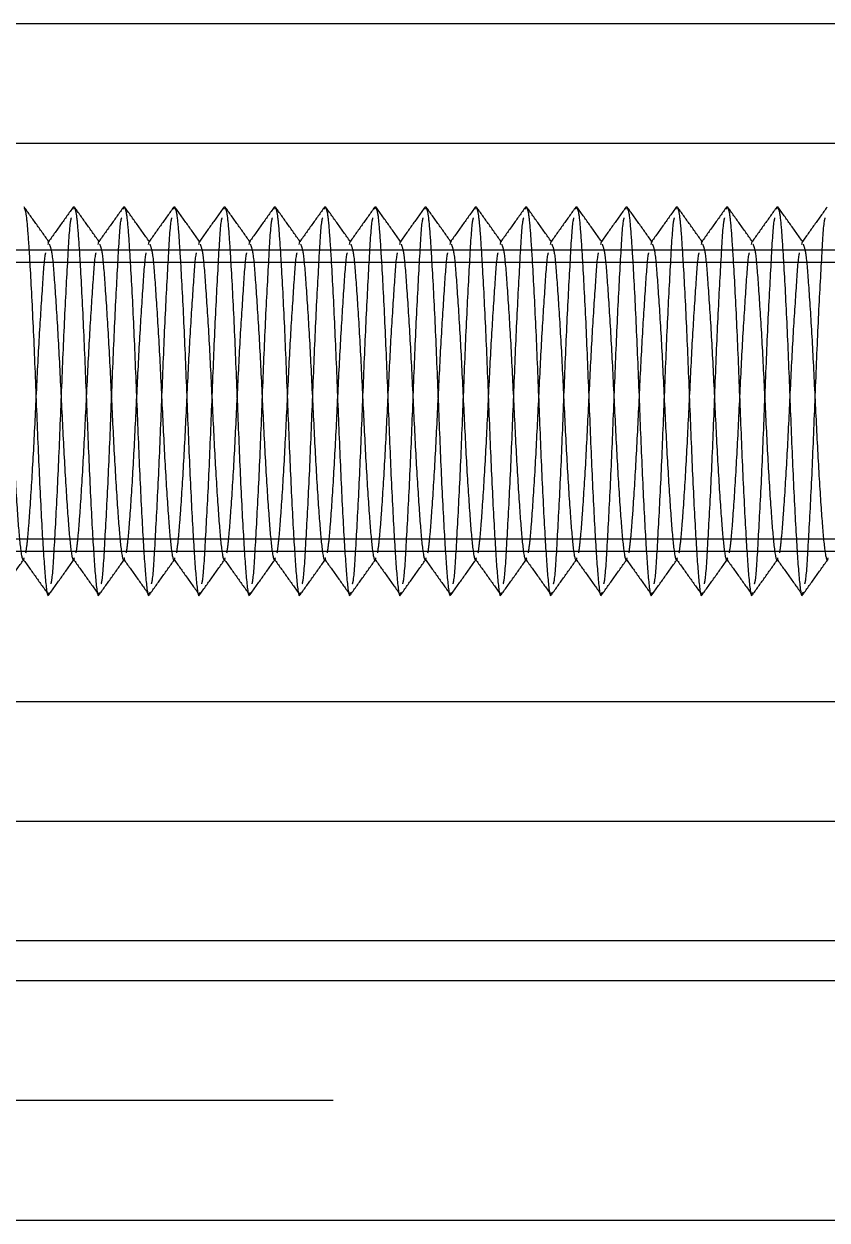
# Model space of a CAD drawing. Header units: metres. Extents: x 0 to 21025, y 0 to 14850.
# Drawn here: x 2148.88 to 2180.85, y 9326.62 to 9374.25 of the extents above; entities that cross this region are included whole.
import ezdxf

# ---------------------------------------------------------------- set-up
doc = ezdxf.new("R2010")
doc.units = ezdxf.units.M
doc.header["$LTSCALE"] = 25
doc.linetypes.add('HIDDEN2', pattern=[4.7625, 3.175, -1.5875])
doc.layers.add('SL4', color=4, linetype='Continuous')
doc.layers.add('ST1', color=7, linetype='HIDDEN2')

msp = doc.modelspace()

# ---------------------------------------------------------------- linework, layer by layer
at = {"layer": 'SL4'}
for p, q in [((2248.821, 9374.249), (1961.996, 9374.249)), ((2248.996, 9369.491), (1957.238, 9369.491)), ((2215.199, 9347.261), (1988.496, 9347.261)), ((2248.996, 9342.499), (1957.238, 9342.499)), ((2251.996, 9337.741), (1961.996, 9337.741)), ((2875.564, 9336.149), (1925.562, 9336.149)), ((2085.802, 9326.624), (2875.564, 9326.624))]:
    msp.add_line(p, q, dxfattribs=at)
at = {"layer": 'ST1'}
for p, q in [((2251.996, 9369.491), (1957.238, 9369.491)), ((2150.847, 9366.869), (2150.87, 9366.976)), ((2152.847, 9366.869), (2152.87, 9366.976)), ((2154.847, 9366.869), (2154.87, 9366.976)), ((2156.847, 9366.869), (2156.87, 9366.976)), ((2158.847, 9366.869), (2158.87, 9366.976)), ((2160.847, 9366.869), (2160.87, 9366.976)), ((2162.847, 9366.869), (2162.87, 9366.976)), ((2164.847, 9366.869), (2164.87, 9366.976)), ((2166.847, 9366.869), (2166.87, 9366.976)), ((2168.847, 9366.869), (2168.87, 9366.976)), ((2170.847, 9366.869), (2170.87, 9366.976)), ((2172.847, 9366.869), (2172.87, 9366.976)), ((2174.847, 9366.869), (2174.87, 9366.976)), ((2176.847, 9366.869), (2176.87, 9366.976)), ((2178.847, 9366.869), (2178.87, 9366.976)), ((2149.844, 9365.468), (2149.87, 9365.57)), ((2151.844, 9365.468), (2151.87, 9365.57)), ((2153.844, 9365.468), (2153.87, 9365.57)), ((2155.844, 9365.468), (2155.87, 9365.57)), ((2157.844, 9365.468), (2157.87, 9365.57)), ((2159.844, 9365.468), (2159.87, 9365.57)), ((2161.844, 9365.468), (2161.87, 9365.57)), ((2163.844, 9365.468), (2163.87, 9365.57)), ((2165.844, 9365.468), (2165.87, 9365.57)), ((2167.844, 9365.468), (2167.87, 9365.57)), ((2169.844, 9365.468), (2169.87, 9365.57)), ((2171.844, 9365.468), (2171.87, 9365.57)), ((2173.844, 9365.468), (2173.87, 9365.57)), ((2175.844, 9365.468), (2175.87, 9365.57)), ((2177.844, 9365.468), (2177.87, 9365.57)), ((2179.844, 9365.468), (2179.87, 9365.57)), ((1992.496, 9365.249), (2211.496, 9365.249)), ((2211.496, 9364.749), (1992.496, 9364.749)), ((1992.496, 9353.749), (2211.496, 9353.749)), ((2211.496, 9353.249), (1992.496, 9353.249)), ((2251.996, 9347.261), (1951.996, 9347.261)), ((2248.996, 9337.741), (1961.996, 9337.741)), ((2875.564, 9331.386), (1875.564, 9331.386)), ((2085.802, 9326.624), (2875.564, 9326.624))]:
    msp.add_line(p, q, dxfattribs=at)
for points, knots in [([(2149.895, 9365.553), (2149.728, 9365.787), (2149.393, 9366.256), (2149.059, 9366.726), (2148.891, 9366.96)], [0, 0, 0, 0, 0.4999583, 1, 1, 1, 1]), ([(2148.891, 9366.917), (2148.911, 9366.883), (2148.96, 9366.794), (2149.033, 9366.066), (2149.127, 9364.612), (2149.25, 9362.285), (2149.37, 9359.248), (2149.491, 9356.215), (2149.627, 9353.627), (2149.739, 9351.994), (2149.834, 9351.321), (2149.883, 9351.578), (2149.89, 9351.612)], [0, 0, 0, 0, 0.0555734, 0.1425526, 0.2290743, 0.3564777, 0.4806278, 0.604778, 0.7321813, 0.8545546, 0.980855, 1, 1, 1, 1]), ([(2150.847, 9366.957), (2150.68, 9366.722), (2150.345, 9366.252), (2150.01, 9365.783), (2149.842, 9365.548)], [0, 0, 0, 0, 0.5000892, 1, 1, 1, 1]), ([(2151.895, 9365.553), (2151.728, 9365.787), (2151.393, 9366.256), (2151.059, 9366.726), (2150.891, 9366.96)], [0, 0, 0, 0, 0.4999583, 1, 1, 1, 1]), ([(2150.891, 9366.917), (2150.911, 9366.883), (2150.96, 9366.794), (2151.033, 9366.066), (2151.127, 9364.612), (2151.25, 9362.285), (2151.37, 9359.248), (2151.491, 9356.215), (2151.627, 9353.627), (2151.739, 9351.994), (2151.834, 9351.321), (2151.883, 9351.578), (2151.89, 9351.612)], [0, 0, 0, 0, 0.0555734, 0.1425526, 0.2290743, 0.3564777, 0.4806278, 0.604778, 0.7321813, 0.8545546, 0.980855, 1, 1, 1, 1]), ([(2152.847, 9366.957), (2152.68, 9366.722), (2152.345, 9366.252), (2152.01, 9365.783), (2151.842, 9365.548)], [0, 0, 0, 0, 0.5000892, 1, 1, 1, 1]), ([(2153.895, 9365.553), (2153.728, 9365.787), (2153.393, 9366.256), (2153.059, 9366.726), (2152.891, 9366.96)], [0, 0, 0, 0, 0.4999583, 1, 1, 1, 1]), ([(2152.891, 9366.917), (2152.911, 9366.883), (2152.96, 9366.794), (2153.033, 9366.066), (2153.127, 9364.612), (2153.25, 9362.285), (2153.37, 9359.248), (2153.491, 9356.215), (2153.627, 9353.627), (2153.739, 9351.994), (2153.834, 9351.321), (2153.883, 9351.578), (2153.89, 9351.612)], [0, 0, 0, 0, 0.0555734, 0.1425526, 0.2290743, 0.3564777, 0.4806278, 0.604778, 0.7321813, 0.8545546, 0.980855, 1, 1, 1, 1]), ([(2154.847, 9366.957), (2154.68, 9366.722), (2154.345, 9366.252), (2154.01, 9365.783), (2153.842, 9365.548)], [0, 0, 0, 0, 0.500089, 1, 1, 1, 1]), ([(2155.895, 9365.553), (2155.728, 9365.787), (2155.393, 9366.256), (2155.059, 9366.726), (2154.891, 9366.96)], [0, 0, 0, 0, 0.499958, 1, 1, 1, 1]), ([(2154.891, 9366.917), (2154.911, 9366.883), (2154.96, 9366.794), (2155.033, 9366.066), (2155.127, 9364.612), (2155.25, 9362.285), (2155.37, 9359.248), (2155.491, 9356.215), (2155.627, 9353.627), (2155.739, 9351.994), (2155.834, 9351.321), (2155.883, 9351.578), (2155.89, 9351.612)], [0, 0, 0, 0, 0.055573, 0.142553, 0.229074, 0.356478, 0.480628, 0.604778, 0.732181, 0.854555, 0.980855, 1, 1, 1, 1]), ([(2156.847, 9366.957), (2156.68, 9366.722), (2156.345, 9366.252), (2156.01, 9365.783), (2155.842, 9365.548)], [0, 0, 0, 0, 0.500089, 1, 1, 1, 1]), ([(2157.895, 9365.553), (2157.728, 9365.787), (2157.393, 9366.256), (2157.059, 9366.726), (2156.891, 9366.96)], [0, 0, 0, 0, 0.4999583, 1, 1, 1, 1]), ([(2156.891, 9366.917), (2156.911, 9366.883), (2156.96, 9366.794), (2157.033, 9366.066), (2157.127, 9364.612), (2157.25, 9362.285), (2157.37, 9359.248), (2157.491, 9356.215), (2157.627, 9353.627), (2157.739, 9351.994), (2157.834, 9351.321), (2157.883, 9351.578), (2157.89, 9351.612)], [0, 0, 0, 0, 0.055573, 0.142553, 0.229074, 0.356478, 0.480628, 0.604778, 0.732181, 0.854555, 0.980855, 1, 1, 1, 1]), ([(2158.847, 9366.957), (2158.68, 9366.722), (2158.345, 9366.252), (2158.01, 9365.783), (2157.842, 9365.548)], [0, 0, 0, 0, 0.500089, 1, 1, 1, 1]), ([(2159.895, 9365.553), (2159.728, 9365.787), (2159.393, 9366.256), (2159.059, 9366.726), (2158.891, 9366.96)], [0, 0, 0, 0, 0.499958, 1, 1, 1, 1]), ([(2158.891, 9366.917), (2158.911, 9366.883), (2158.96, 9366.794), (2159.033, 9366.066), (2159.127, 9364.612), (2159.25, 9362.285), (2159.37, 9359.248), (2159.491, 9356.215), (2159.627, 9353.627), (2159.739, 9351.994), (2159.834, 9351.321), (2159.883, 9351.578), (2159.89, 9351.612)], [0, 0, 0, 0, 0.055573, 0.142553, 0.229074, 0.356478, 0.480628, 0.604778, 0.732181, 0.854555, 0.980855, 1, 1, 1, 1]), ([(2160.847, 9366.957), (2160.68, 9366.722), (2160.345, 9366.252), (2160.01, 9365.783), (2159.842, 9365.548)], [0, 0, 0, 0, 0.500089, 1, 1, 1, 1]), ([(2161.895, 9365.553), (2161.728, 9365.787), (2161.393, 9366.256), (2161.059, 9366.726), (2160.891, 9366.96)], [0, 0, 0, 0, 0.4999583, 1, 1, 1, 1]), ([(2160.891, 9366.917), (2160.911, 9366.883), (2160.96, 9366.794), (2161.033, 9366.066), (2161.127, 9364.612), (2161.25, 9362.285), (2161.37, 9359.248), (2161.491, 9356.215), (2161.627, 9353.627), (2161.739, 9351.994), (2161.834, 9351.321), (2161.883, 9351.578), (2161.89, 9351.612)], [0, 0, 0, 0, 0.055573, 0.142553, 0.229074, 0.356478, 0.480628, 0.604778, 0.732181, 0.854555, 0.980855, 1, 1, 1, 1]), ([(2162.847, 9366.957), (2162.68, 9366.722), (2162.345, 9366.252), (2162.01, 9365.783), (2161.842, 9365.548)], [0, 0, 0, 0, 0.500089, 1, 1, 1, 1]), ([(2163.895, 9365.553), (2163.728, 9365.787), (2163.393, 9366.256), (2163.059, 9366.726), (2162.891, 9366.96)], [0, 0, 0, 0, 0.499958, 1, 1, 1, 1]), ([(2162.891, 9366.917), (2162.911, 9366.883), (2162.96, 9366.794), (2163.033, 9366.066), (2163.127, 9364.612), (2163.25, 9362.285), (2163.37, 9359.248), (2163.491, 9356.215), (2163.627, 9353.627), (2163.739, 9351.994), (2163.834, 9351.321), (2163.883, 9351.578), (2163.89, 9351.612)], [0, 0, 0, 0, 0.055573, 0.142553, 0.229074, 0.356478, 0.480628, 0.604778, 0.732181, 0.854555, 0.980855, 1, 1, 1, 1]), ([(2164.847, 9366.957), (2164.68, 9366.722), (2164.345, 9366.252), (2164.01, 9365.783), (2163.842, 9365.548)], [0, 0, 0, 0, 0.5000892, 1, 1, 1, 1]), ([(2165.895, 9365.553), (2165.728, 9365.787), (2165.393, 9366.256), (2165.059, 9366.726), (2164.891, 9366.96)], [0, 0, 0, 0, 0.499958, 1, 1, 1, 1]), ([(2164.891, 9366.917), (2164.911, 9366.883), (2164.96, 9366.794), (2165.033, 9366.066), (2165.127, 9364.612), (2165.25, 9362.285), (2165.37, 9359.248), (2165.491, 9356.215), (2165.627, 9353.627), (2165.739, 9351.994), (2165.834, 9351.321), (2165.883, 9351.578), (2165.89, 9351.612)], [0, 0, 0, 0, 0.055573, 0.142553, 0.229074, 0.356478, 0.480628, 0.604778, 0.732181, 0.854555, 0.980855, 1, 1, 1, 1]), ([(2166.847, 9366.957), (2166.68, 9366.722), (2166.345, 9366.252), (2166.01, 9365.783), (2165.842, 9365.548)], [0, 0, 0, 0, 0.500089, 1, 1, 1, 1]), ([(2167.895, 9365.553), (2167.728, 9365.787), (2167.393, 9366.256), (2167.059, 9366.726), (2166.891, 9366.96)], [0, 0, 0, 0, 0.499958, 1, 1, 1, 1]), ([(2166.891, 9366.917), (2166.911, 9366.883), (2166.96, 9366.794), (2167.033, 9366.066), (2167.127, 9364.612), (2167.25, 9362.285), (2167.37, 9359.248), (2167.491, 9356.215), (2167.627, 9353.627), (2167.739, 9351.994), (2167.834, 9351.321), (2167.883, 9351.578), (2167.89, 9351.612)], [0, 0, 0, 0, 0.055573, 0.142553, 0.229074, 0.356478, 0.480628, 0.604778, 0.732181, 0.854555, 0.980855, 1, 1, 1, 1]), ([(2168.847, 9366.957), (2168.68, 9366.722), (2168.345, 9366.252), (2168.01, 9365.783), (2167.842, 9365.548)], [0, 0, 0, 0, 0.5000892, 1, 1, 1, 1]), ([(2169.895, 9365.553), (2169.728, 9365.787), (2169.393, 9366.256), (2169.059, 9366.726), (2168.891, 9366.96)], [0, 0, 0, 0, 0.499958, 1, 1, 1, 1]), ([(2168.891, 9366.917), (2168.911, 9366.883), (2168.96, 9366.794), (2169.033, 9366.066), (2169.127, 9364.612), (2169.25, 9362.285), (2169.37, 9359.248), (2169.491, 9356.215), (2169.627, 9353.627), (2169.739, 9351.994), (2169.834, 9351.321), (2169.883, 9351.578), (2169.89, 9351.612)], [0, 0, 0, 0, 0.055573, 0.142553, 0.229074, 0.356478, 0.480628, 0.604778, 0.732181, 0.854555, 0.980855, 1, 1, 1, 1]), ([(2170.847, 9366.957), (2170.68, 9366.722), (2170.345, 9366.252), (2170.01, 9365.783), (2169.842, 9365.548)], [0, 0, 0, 0, 0.500089, 1, 1, 1, 1]), ([(2171.895, 9365.553), (2171.728, 9365.787), (2171.393, 9366.256), (2171.059, 9366.726), (2170.891, 9366.96)], [0, 0, 0, 0, 0.499958, 1, 1, 1, 1]), ([(2170.891, 9366.917), (2170.911, 9366.883), (2170.96, 9366.794), (2171.033, 9366.066), (2171.127, 9364.612), (2171.25, 9362.285), (2171.37, 9359.248), (2171.491, 9356.215), (2171.627, 9353.627), (2171.739, 9351.994), (2171.834, 9351.321), (2171.883, 9351.578), (2171.89, 9351.612)], [0, 0, 0, 0, 0.055573, 0.142553, 0.229074, 0.356478, 0.480628, 0.604778, 0.732181, 0.854555, 0.980855, 1, 1, 1, 1]), ([(2172.847, 9366.957), (2172.68, 9366.722), (2172.345, 9366.252), (2172.01, 9365.783), (2171.842, 9365.548)], [0, 0, 0, 0, 0.5000892, 1, 1, 1, 1]), ([(2173.895, 9365.553), (2173.728, 9365.787), (2173.393, 9366.256), (2173.059, 9366.726), (2172.891, 9366.96)], [0, 0, 0, 0, 0.499958, 1, 1, 1, 1]), ([(2172.891, 9366.917), (2172.911, 9366.883), (2172.96, 9366.794), (2173.033, 9366.066), (2173.127, 9364.612), (2173.25, 9362.285), (2173.37, 9359.248), (2173.491, 9356.215), (2173.627, 9353.627), (2173.739, 9351.994), (2173.834, 9351.321), (2173.883, 9351.578), (2173.89, 9351.612)], [0, 0, 0, 0, 0.055573, 0.142553, 0.229074, 0.356478, 0.480628, 0.604778, 0.732181, 0.854555, 0.980855, 1, 1, 1, 1]), ([(2174.847, 9366.957), (2174.68, 9366.722), (2174.345, 9366.252), (2174.01, 9365.783), (2173.842, 9365.548)], [0, 0, 0, 0, 0.5000892, 1, 1, 1, 1]), ([(2175.895, 9365.553), (2175.728, 9365.787), (2175.393, 9366.256), (2175.059, 9366.726), (2174.891, 9366.96)], [0, 0, 0, 0, 0.4999583, 1, 1, 1, 1]), ([(2174.891, 9366.917), (2174.911, 9366.883), (2174.96, 9366.794), (2175.033, 9366.066), (2175.127, 9364.612), (2175.25, 9362.285), (2175.37, 9359.248), (2175.491, 9356.215), (2175.627, 9353.627), (2175.739, 9351.994), (2175.834, 9351.321), (2175.883, 9351.578), (2175.89, 9351.612)], [0, 0, 0, 0, 0.055573, 0.142553, 0.229074, 0.356478, 0.480628, 0.604778, 0.732181, 0.854555, 0.980855, 1, 1, 1, 1]), ([(2176.847, 9366.957), (2176.68, 9366.722), (2176.345, 9366.252), (2176.01, 9365.783), (2175.842, 9365.548)], [0, 0, 0, 0, 0.500089, 1, 1, 1, 1]), ([(2177.895, 9365.553), (2177.728, 9365.787), (2177.393, 9366.256), (2177.059, 9366.726), (2176.891, 9366.96)], [0, 0, 0, 0, 0.499958, 1, 1, 1, 1]), ([(2176.891, 9366.917), (2176.911, 9366.883), (2176.96, 9366.794), (2177.033, 9366.066), (2177.127, 9364.612), (2177.25, 9362.285), (2177.37, 9359.248), (2177.491, 9356.215), (2177.627, 9353.627), (2177.739, 9351.994), (2177.834, 9351.321), (2177.883, 9351.578), (2177.89, 9351.612)], [0, 0, 0, 0, 0.055573, 0.142553, 0.229074, 0.356478, 0.480628, 0.604778, 0.732181, 0.854555, 0.980855, 1, 1, 1, 1]), ([(2178.847, 9366.957), (2178.68, 9366.722), (2178.345, 9366.252), (2178.01, 9365.783), (2177.842, 9365.548)], [0, 0, 0, 0, 0.500089, 1, 1, 1, 1]), ([(2179.895, 9365.553), (2179.728, 9365.787), (2179.393, 9366.256), (2179.059, 9366.726), (2178.891, 9366.96)], [0, 0, 0, 0, 0.499958, 1, 1, 1, 1]), ([(2178.891, 9366.917), (2178.911, 9366.883), (2178.96, 9366.794), (2179.033, 9366.066), (2179.127, 9364.612), (2179.25, 9362.285), (2179.37, 9359.248), (2179.491, 9356.215), (2179.627, 9353.627), (2179.739, 9351.994), (2179.834, 9351.321), (2179.883, 9351.578), (2179.89, 9351.612)], [0, 0, 0, 0, 0.055573, 0.142553, 0.229074, 0.356478, 0.480628, 0.604778, 0.732181, 0.854555, 0.980855, 1, 1, 1, 1]), ([(2180.847, 9366.957), (2180.68, 9366.722), (2180.345, 9366.252), (2180.01, 9365.783), (2179.842, 9365.548)], [0, 0, 0, 0, 0.500089, 1, 1, 1, 1]), ([(2149.963, 9351.954), (2149.975, 9352), (2150.029, 9352.202), (2150.113, 9353.702), (2150.25, 9356.197), (2150.37, 9359.248), (2150.491, 9362.301), (2150.628, 9364.793), (2150.71, 9366.283), (2150.763, 9366.485), (2150.774, 9366.527)], [0, 0, 0, 0, 0.043096, 0.193298, 0.349673, 0.502056, 0.654439, 0.810815, 0.961016, 1, 1, 1, 1]), ([(2151.963, 9351.954), (2151.975, 9352), (2152.029, 9352.202), (2152.113, 9353.702), (2152.25, 9356.197), (2152.37, 9359.248), (2152.491, 9362.301), (2152.628, 9364.793), (2152.71, 9366.283), (2152.763, 9366.485), (2152.774, 9366.527)], [0, 0, 0, 0, 0.043096, 0.193298, 0.349673, 0.502056, 0.654439, 0.810815, 0.961016, 1, 1, 1, 1]), ([(2153.963, 9351.954), (2153.975, 9352), (2154.029, 9352.202), (2154.113, 9353.702), (2154.25, 9356.197), (2154.37, 9359.248), (2154.491, 9362.301), (2154.628, 9364.793), (2154.71, 9366.283), (2154.763, 9366.485), (2154.774, 9366.527)], [0, 0, 0, 0, 0.043096, 0.193298, 0.349673, 0.502056, 0.654439, 0.810815, 0.961016, 1, 1, 1, 1]), ([(2155.963, 9351.954), (2155.975, 9352), (2156.029, 9352.202), (2156.113, 9353.702), (2156.25, 9356.197), (2156.37, 9359.248), (2156.491, 9362.301), (2156.628, 9364.793), (2156.71, 9366.283), (2156.763, 9366.485), (2156.774, 9366.527)], [0, 0, 0, 0, 0.043096, 0.193298, 0.349673, 0.502056, 0.654439, 0.810815, 0.961016, 1, 1, 1, 1]), ([(2157.963, 9351.954), (2157.975, 9352), (2158.029, 9352.202), (2158.113, 9353.702), (2158.25, 9356.197), (2158.37, 9359.248), (2158.491, 9362.301), (2158.628, 9364.793), (2158.71, 9366.283), (2158.763, 9366.485), (2158.774, 9366.527)], [0, 0, 0, 0, 0.043096, 0.193298, 0.349673, 0.502056, 0.654439, 0.810815, 0.961016, 1, 1, 1, 1]), ([(2159.963, 9351.954), (2159.975, 9352), (2160.029, 9352.202), (2160.113, 9353.702), (2160.25, 9356.197), (2160.37, 9359.248), (2160.491, 9362.301), (2160.628, 9364.793), (2160.71, 9366.283), (2160.763, 9366.485), (2160.774, 9366.527)], [0, 0, 0, 0, 0.043096, 0.193298, 0.349673, 0.502056, 0.654439, 0.810815, 0.961016, 1, 1, 1, 1]), ([(2161.963, 9351.954), (2161.975, 9352), (2162.029, 9352.202), (2162.113, 9353.702), (2162.25, 9356.197), (2162.37, 9359.248), (2162.491, 9362.301), (2162.628, 9364.793), (2162.71, 9366.283), (2162.763, 9366.485), (2162.774, 9366.527)], [0, 0, 0, 0, 0.043096, 0.193298, 0.349673, 0.502056, 0.654439, 0.810815, 0.961016, 1, 1, 1, 1]), ([(2163.963, 9351.954), (2163.975, 9352), (2164.029, 9352.202), (2164.113, 9353.702), (2164.25, 9356.197), (2164.37, 9359.248), (2164.491, 9362.301), (2164.628, 9364.793), (2164.71, 9366.283), (2164.763, 9366.485), (2164.774, 9366.527)], [0, 0, 0, 0, 0.043096, 0.193298, 0.349673, 0.502056, 0.654439, 0.810815, 0.961016, 1, 1, 1, 1]), ([(2165.963, 9351.954), (2165.975, 9352), (2166.029, 9352.202), (2166.113, 9353.702), (2166.25, 9356.197), (2166.37, 9359.248), (2166.491, 9362.301), (2166.628, 9364.793), (2166.71, 9366.283), (2166.763, 9366.485), (2166.774, 9366.527)], [0, 0, 0, 0, 0.043096, 0.193298, 0.349673, 0.502056, 0.654439, 0.810815, 0.961016, 1, 1, 1, 1]), ([(2167.963, 9351.954), (2167.975, 9352), (2168.029, 9352.202), (2168.113, 9353.702), (2168.25, 9356.197), (2168.37, 9359.248), (2168.491, 9362.301), (2168.628, 9364.793), (2168.71, 9366.283), (2168.763, 9366.485), (2168.774, 9366.527)], [0, 0, 0, 0, 0.043096, 0.193298, 0.349673, 0.502056, 0.654439, 0.810815, 0.961016, 1, 1, 1, 1]), ([(2169.963, 9351.954), (2169.975, 9352), (2170.029, 9352.202), (2170.113, 9353.702), (2170.25, 9356.197), (2170.37, 9359.248), (2170.491, 9362.301), (2170.628, 9364.793), (2170.71, 9366.283), (2170.763, 9366.485), (2170.774, 9366.527)], [0, 0, 0, 0, 0.043096, 0.193298, 0.349673, 0.502056, 0.654439, 0.810815, 0.961016, 1, 1, 1, 1]), ([(2171.963, 9351.954), (2171.975, 9352), (2172.029, 9352.202), (2172.113, 9353.702), (2172.25, 9356.197), (2172.37, 9359.248), (2172.491, 9362.301), (2172.628, 9364.793), (2172.71, 9366.283), (2172.763, 9366.485), (2172.774, 9366.527)], [0, 0, 0, 0, 0.043096, 0.193298, 0.349673, 0.502056, 0.654439, 0.810815, 0.961016, 1, 1, 1, 1]), ([(2173.963, 9351.954), (2173.975, 9352), (2174.029, 9352.202), (2174.113, 9353.702), (2174.25, 9356.197), (2174.37, 9359.248), (2174.491, 9362.301), (2174.628, 9364.793), (2174.71, 9366.283), (2174.763, 9366.485), (2174.774, 9366.527)], [0, 0, 0, 0, 0.043096, 0.193298, 0.349673, 0.502056, 0.654439, 0.810815, 0.961016, 1, 1, 1, 1]), ([(2175.963, 9351.954), (2175.975, 9352), (2176.029, 9352.202), (2176.113, 9353.702), (2176.25, 9356.197), (2176.37, 9359.248), (2176.491, 9362.301), (2176.628, 9364.793), (2176.71, 9366.283), (2176.763, 9366.485), (2176.774, 9366.527)], [0, 0, 0, 0, 0.043096, 0.193298, 0.349673, 0.502056, 0.654439, 0.810815, 0.961016, 1, 1, 1, 1]), ([(2177.963, 9351.954), (2177.975, 9352), (2178.029, 9352.202), (2178.113, 9353.702), (2178.25, 9356.197), (2178.37, 9359.248), (2178.491, 9362.301), (2178.628, 9364.793), (2178.71, 9366.283), (2178.763, 9366.485), (2178.774, 9366.527)], [0, 0, 0, 0, 0.043096, 0.193298, 0.349673, 0.502056, 0.654439, 0.810815, 0.961016, 1, 1, 1, 1]), ([(2179.963, 9351.954), (2179.975, 9352), (2180.029, 9352.202), (2180.113, 9353.702), (2180.25, 9356.197), (2180.37, 9359.248), (2180.491, 9362.301), (2180.628, 9364.793), (2180.71, 9366.283), (2180.763, 9366.485), (2180.774, 9366.527)], [0, 0, 0, 0, 0.043096, 0.193298, 0.349673, 0.502056, 0.654439, 0.810815, 0.961016, 1, 1, 1, 1]), ([(2147.893, 9365.481), (2147.929, 9365.397), (2148.008, 9365.213), (2148.113, 9363.814), (2148.25, 9361.739), (2148.37, 9359.247), (2148.491, 9356.766), (2148.627, 9354.655), (2148.739, 9353.295), (2148.835, 9352.804), (2148.886, 9352.967), (2148.894, 9352.993)], [0, 0, 0, 0, 0.103426, 0.225711, 0.353032, 0.477096, 0.60116, 0.728481, 0.850766, 0.976983, 1, 1, 1, 1]), ([(2149.893, 9365.481), (2149.929, 9365.397), (2150.008, 9365.213), (2150.113, 9363.814), (2150.25, 9361.739), (2150.37, 9359.247), (2150.491, 9356.766), (2150.627, 9354.655), (2150.739, 9353.295), (2150.835, 9352.804), (2150.886, 9352.967), (2150.894, 9352.993)], [0, 0, 0, 0, 0.103426, 0.225711, 0.353032, 0.477096, 0.60116, 0.728481, 0.850766, 0.976983, 1, 1, 1, 1]), ([(2151.893, 9365.481), (2151.929, 9365.397), (2152.008, 9365.213), (2152.113, 9363.814), (2152.25, 9361.739), (2152.37, 9359.247), (2152.491, 9356.766), (2152.627, 9354.655), (2152.739, 9353.295), (2152.835, 9352.804), (2152.886, 9352.967), (2152.894, 9352.993)], [0, 0, 0, 0, 0.103426, 0.225711, 0.353032, 0.477096, 0.60116, 0.728481, 0.850766, 0.976983, 1, 1, 1, 1]), ([(2153.893, 9365.481), (2153.929, 9365.397), (2154.008, 9365.213), (2154.113, 9363.814), (2154.25, 9361.739), (2154.37, 9359.247), (2154.491, 9356.766), (2154.627, 9354.655), (2154.739, 9353.295), (2154.835, 9352.804), (2154.886, 9352.967), (2154.894, 9352.993)], [0, 0, 0, 0, 0.103426, 0.225711, 0.353032, 0.477096, 0.60116, 0.728481, 0.850766, 0.976983, 1, 1, 1, 1]), ([(2155.893, 9365.481), (2155.929, 9365.397), (2156.008, 9365.213), (2156.113, 9363.814), (2156.25, 9361.739), (2156.37, 9359.247), (2156.491, 9356.766), (2156.627, 9354.655), (2156.739, 9353.295), (2156.835, 9352.804), (2156.886, 9352.967), (2156.894, 9352.993)], [0, 0, 0, 0, 0.103426, 0.225711, 0.353032, 0.477096, 0.60116, 0.728481, 0.850766, 0.976983, 1, 1, 1, 1]), ([(2157.893, 9365.481), (2157.929, 9365.397), (2158.008, 9365.213), (2158.113, 9363.814), (2158.25, 9361.739), (2158.37, 9359.247), (2158.491, 9356.766), (2158.627, 9354.655), (2158.739, 9353.295), (2158.835, 9352.804), (2158.886, 9352.967), (2158.894, 9352.993)], [0, 0, 0, 0, 0.103426, 0.225711, 0.353032, 0.477096, 0.60116, 0.728481, 0.850766, 0.976983, 1, 1, 1, 1]), ([(2159.893, 9365.481), (2159.929, 9365.397), (2160.008, 9365.213), (2160.113, 9363.814), (2160.25, 9361.739), (2160.37, 9359.247), (2160.491, 9356.766), (2160.627, 9354.655), (2160.739, 9353.295), (2160.835, 9352.804), (2160.886, 9352.967), (2160.894, 9352.993)], [0, 0, 0, 0, 0.103426, 0.225711, 0.353032, 0.477096, 0.60116, 0.728481, 0.850766, 0.976983, 1, 1, 1, 1]), ([(2161.893, 9365.481), (2161.929, 9365.397), (2162.008, 9365.213), (2162.113, 9363.814), (2162.25, 9361.739), (2162.37, 9359.247), (2162.491, 9356.766), (2162.627, 9354.655), (2162.739, 9353.295), (2162.835, 9352.804), (2162.886, 9352.967), (2162.894, 9352.993)], [0, 0, 0, 0, 0.103426, 0.225711, 0.353032, 0.477096, 0.60116, 0.728481, 0.850766, 0.976983, 1, 1, 1, 1]), ([(2163.893, 9365.481), (2163.929, 9365.397), (2164.008, 9365.213), (2164.113, 9363.814), (2164.25, 9361.739), (2164.37, 9359.247), (2164.491, 9356.766), (2164.627, 9354.655), (2164.739, 9353.295), (2164.835, 9352.804), (2164.886, 9352.967), (2164.894, 9352.993)], [0, 0, 0, 0, 0.103426, 0.225711, 0.353032, 0.477096, 0.60116, 0.728481, 0.850766, 0.976983, 1, 1, 1, 1]), ([(2165.893, 9365.481), (2165.929, 9365.397), (2166.008, 9365.213), (2166.113, 9363.814), (2166.25, 9361.739), (2166.37, 9359.247), (2166.491, 9356.766), (2166.627, 9354.655), (2166.739, 9353.295), (2166.835, 9352.804), (2166.886, 9352.967), (2166.894, 9352.993)], [0, 0, 0, 0, 0.1034259, 0.2257113, 0.3530321, 0.4770962, 0.6011602, 0.728481, 0.8507664, 0.976983, 1, 1, 1, 1]), ([(2167.893, 9365.481), (2167.929, 9365.397), (2168.008, 9365.213), (2168.113, 9363.814), (2168.25, 9361.739), (2168.37, 9359.247), (2168.491, 9356.766), (2168.627, 9354.655), (2168.739, 9353.295), (2168.835, 9352.804), (2168.886, 9352.967), (2168.894, 9352.993)], [0, 0, 0, 0, 0.103426, 0.225711, 0.353032, 0.477096, 0.60116, 0.728481, 0.850766, 0.976983, 1, 1, 1, 1]), ([(2169.893, 9365.481), (2169.929, 9365.397), (2170.008, 9365.213), (2170.113, 9363.814), (2170.25, 9361.739), (2170.37, 9359.247), (2170.491, 9356.766), (2170.627, 9354.655), (2170.739, 9353.295), (2170.835, 9352.804), (2170.886, 9352.967), (2170.894, 9352.993)], [0, 0, 0, 0, 0.1034259, 0.2257113, 0.3530321, 0.4770962, 0.6011602, 0.728481, 0.8507664, 0.976983, 1, 1, 1, 1]), ([(2171.893, 9365.481), (2171.929, 9365.397), (2172.008, 9365.213), (2172.113, 9363.814), (2172.25, 9361.739), (2172.37, 9359.247), (2172.491, 9356.766), (2172.627, 9354.655), (2172.739, 9353.295), (2172.835, 9352.804), (2172.886, 9352.967), (2172.894, 9352.993)], [0, 0, 0, 0, 0.103426, 0.225711, 0.353032, 0.477096, 0.60116, 0.728481, 0.850766, 0.976983, 1, 1, 1, 1]), ([(2173.893, 9365.481), (2173.929, 9365.397), (2174.008, 9365.213), (2174.113, 9363.814), (2174.25, 9361.739), (2174.37, 9359.247), (2174.491, 9356.766), (2174.627, 9354.655), (2174.739, 9353.295), (2174.835, 9352.804), (2174.886, 9352.967), (2174.894, 9352.993)], [0, 0, 0, 0, 0.103426, 0.225711, 0.353032, 0.477096, 0.60116, 0.728481, 0.850766, 0.976983, 1, 1, 1, 1]), ([(2175.893, 9365.481), (2175.929, 9365.397), (2176.008, 9365.213), (2176.113, 9363.814), (2176.25, 9361.739), (2176.37, 9359.247), (2176.491, 9356.766), (2176.627, 9354.655), (2176.739, 9353.295), (2176.835, 9352.804), (2176.886, 9352.967), (2176.894, 9352.993)], [0, 0, 0, 0, 0.103426, 0.225711, 0.353032, 0.477096, 0.60116, 0.728481, 0.850766, 0.976983, 1, 1, 1, 1]), ([(2177.893, 9365.481), (2177.929, 9365.397), (2178.008, 9365.213), (2178.113, 9363.814), (2178.25, 9361.739), (2178.37, 9359.247), (2178.491, 9356.766), (2178.627, 9354.655), (2178.739, 9353.295), (2178.835, 9352.804), (2178.886, 9352.967), (2178.894, 9352.993)], [0, 0, 0, 0, 0.1034259, 0.2257113, 0.3530321, 0.4770962, 0.6011602, 0.728481, 0.8507664, 0.976983, 1, 1, 1, 1]), ([(2179.893, 9365.481), (2179.929, 9365.397), (2180.008, 9365.213), (2180.113, 9363.814), (2180.25, 9361.739), (2180.37, 9359.247), (2180.491, 9356.766), (2180.627, 9354.655), (2180.739, 9353.295), (2180.835, 9352.804), (2180.886, 9352.967), (2180.894, 9352.993)], [0, 0, 0, 0, 0.103426, 0.225711, 0.353032, 0.477096, 0.60116, 0.728481, 0.850766, 0.976983, 1, 1, 1, 1]), ([(2148.965, 9353.189), (2148.99, 9353.371), (2149.04, 9353.738), (2149.13, 9354.915), (2149.25, 9356.763), (2149.37, 9359.245), (2149.491, 9361.75), (2149.628, 9363.77), (2149.704, 9364.953), (2149.75, 9365.114), (2149.755, 9365.13)], [0, 0, 0, 0, 0.098651, 0.197725, 0.357803, 0.513786, 0.669769, 0.829847, 0.983594, 1, 1, 1, 1]), ([(2150.965, 9353.189), (2150.99, 9353.371), (2151.04, 9353.738), (2151.13, 9354.915), (2151.25, 9356.763), (2151.37, 9359.245), (2151.491, 9361.75), (2151.628, 9363.77), (2151.704, 9364.953), (2151.75, 9365.114), (2151.755, 9365.13)], [0, 0, 0, 0, 0.098651, 0.197725, 0.357803, 0.513786, 0.669769, 0.829847, 0.983594, 1, 1, 1, 1]), ([(2152.965, 9353.189), (2152.99, 9353.371), (2153.04, 9353.738), (2153.13, 9354.915), (2153.25, 9356.763), (2153.37, 9359.245), (2153.491, 9361.75), (2153.628, 9363.77), (2153.704, 9364.953), (2153.75, 9365.114), (2153.755, 9365.13)], [0, 0, 0, 0, 0.098651, 0.197725, 0.357803, 0.513786, 0.669769, 0.829847, 0.983594, 1, 1, 1, 1]), ([(2154.965, 9353.189), (2154.99, 9353.371), (2155.04, 9353.738), (2155.13, 9354.915), (2155.25, 9356.763), (2155.37, 9359.245), (2155.491, 9361.75), (2155.628, 9363.77), (2155.704, 9364.953), (2155.75, 9365.114), (2155.755, 9365.13)], [0, 0, 0, 0, 0.098651, 0.197725, 0.357803, 0.513786, 0.669769, 0.829847, 0.983594, 1, 1, 1, 1]), ([(2156.965, 9353.189), (2156.99, 9353.371), (2157.04, 9353.738), (2157.13, 9354.915), (2157.25, 9356.763), (2157.37, 9359.245), (2157.491, 9361.75), (2157.628, 9363.77), (2157.704, 9364.953), (2157.75, 9365.114), (2157.755, 9365.13)], [0, 0, 0, 0, 0.098651, 0.197725, 0.357803, 0.513786, 0.669769, 0.829847, 0.983594, 1, 1, 1, 1]), ([(2158.965, 9353.189), (2158.99, 9353.371), (2159.04, 9353.738), (2159.13, 9354.915), (2159.25, 9356.763), (2159.37, 9359.245), (2159.491, 9361.75), (2159.628, 9363.77), (2159.704, 9364.953), (2159.75, 9365.114), (2159.755, 9365.13)], [0, 0, 0, 0, 0.098651, 0.197725, 0.357803, 0.513786, 0.669769, 0.829847, 0.983594, 1, 1, 1, 1]), ([(2160.965, 9353.189), (2160.99, 9353.371), (2161.04, 9353.738), (2161.13, 9354.915), (2161.25, 9356.763), (2161.37, 9359.245), (2161.491, 9361.75), (2161.628, 9363.77), (2161.704, 9364.953), (2161.75, 9365.114), (2161.755, 9365.13)], [0, 0, 0, 0, 0.098651, 0.197725, 0.357803, 0.513786, 0.669769, 0.829847, 0.983594, 1, 1, 1, 1]), ([(2162.965, 9353.189), (2162.99, 9353.371), (2163.04, 9353.738), (2163.13, 9354.915), (2163.25, 9356.763), (2163.37, 9359.245), (2163.491, 9361.75), (2163.628, 9363.77), (2163.704, 9364.953), (2163.75, 9365.114), (2163.755, 9365.13)], [0, 0, 0, 0, 0.098651, 0.197725, 0.357803, 0.513786, 0.669769, 0.829847, 0.983594, 1, 1, 1, 1]), ([(2164.965, 9353.189), (2164.99, 9353.371), (2165.04, 9353.738), (2165.13, 9354.915), (2165.25, 9356.763), (2165.37, 9359.245), (2165.491, 9361.75), (2165.628, 9363.77), (2165.704, 9364.953), (2165.75, 9365.114), (2165.755, 9365.13)], [0, 0, 0, 0, 0.098651, 0.197725, 0.357803, 0.513786, 0.669769, 0.829847, 0.983594, 1, 1, 1, 1]), ([(2166.965, 9353.189), (2166.99, 9353.371), (2167.04, 9353.738), (2167.13, 9354.915), (2167.25, 9356.763), (2167.37, 9359.245), (2167.491, 9361.75), (2167.628, 9363.77), (2167.704, 9364.953), (2167.75, 9365.114), (2167.755, 9365.13)], [0, 0, 0, 0, 0.098651, 0.197725, 0.357803, 0.513786, 0.669769, 0.829847, 0.983594, 1, 1, 1, 1]), ([(2168.965, 9353.189), (2168.99, 9353.371), (2169.04, 9353.738), (2169.13, 9354.915), (2169.25, 9356.763), (2169.37, 9359.245), (2169.491, 9361.75), (2169.628, 9363.77), (2169.704, 9364.953), (2169.75, 9365.114), (2169.755, 9365.13)], [0, 0, 0, 0, 0.098651, 0.197725, 0.357803, 0.513786, 0.669769, 0.829847, 0.983594, 1, 1, 1, 1]), ([(2170.965, 9353.189), (2170.99, 9353.371), (2171.04, 9353.738), (2171.13, 9354.915), (2171.25, 9356.763), (2171.37, 9359.245), (2171.491, 9361.75), (2171.628, 9363.77), (2171.704, 9364.953), (2171.75, 9365.114), (2171.755, 9365.13)], [0, 0, 0, 0, 0.098651, 0.197725, 0.357803, 0.513786, 0.669769, 0.829847, 0.983594, 1, 1, 1, 1]), ([(2172.965, 9353.189), (2172.99, 9353.371), (2173.04, 9353.738), (2173.13, 9354.915), (2173.25, 9356.763), (2173.37, 9359.245), (2173.491, 9361.75), (2173.628, 9363.77), (2173.704, 9364.953), (2173.75, 9365.114), (2173.755, 9365.13)], [0, 0, 0, 0, 0.098651, 0.197725, 0.357803, 0.513786, 0.669769, 0.829847, 0.983594, 1, 1, 1, 1]), ([(2174.965, 9353.189), (2174.99, 9353.371), (2175.04, 9353.738), (2175.13, 9354.915), (2175.25, 9356.763), (2175.37, 9359.245), (2175.491, 9361.75), (2175.628, 9363.77), (2175.704, 9364.953), (2175.75, 9365.114), (2175.755, 9365.13)], [0, 0, 0, 0, 0.098651, 0.197725, 0.357803, 0.513786, 0.669769, 0.829847, 0.983594, 1, 1, 1, 1]), ([(2176.965, 9353.189), (2176.99, 9353.371), (2177.04, 9353.738), (2177.13, 9354.915), (2177.25, 9356.763), (2177.37, 9359.245), (2177.491, 9361.75), (2177.628, 9363.77), (2177.704, 9364.953), (2177.75, 9365.114), (2177.755, 9365.13)], [0, 0, 0, 0, 0.098651, 0.197725, 0.357803, 0.513786, 0.669769, 0.829847, 0.983594, 1, 1, 1, 1]), ([(2178.965, 9353.189), (2178.99, 9353.371), (2179.04, 9353.738), (2179.13, 9354.915), (2179.25, 9356.763), (2179.37, 9359.245), (2179.491, 9361.75), (2179.628, 9363.77), (2179.704, 9364.953), (2179.75, 9365.114), (2179.755, 9365.13)], [0, 0, 0, 0, 0.098651, 0.197725, 0.357803, 0.513786, 0.669769, 0.829847, 0.983594, 1, 1, 1, 1]), ([(2147.89, 9351.535), (2148.057, 9351.77), (2148.392, 9352.24), (2148.727, 9352.71), (2148.895, 9352.944)], [0, 0, 0, 0, 0.500092, 1, 1, 1, 1]), ([(2148.855, 9352.934), (2149.022, 9352.699), (2149.357, 9352.23), (2149.691, 9351.761), (2149.858, 9351.526)], [0, 0, 0, 0, 0.4999673, 1, 1, 1, 1]), ([(2149.89, 9351.535), (2150.057, 9351.77), (2150.392, 9352.24), (2150.727, 9352.71), (2150.895, 9352.944)], [0, 0, 0, 0, 0.500092, 1, 1, 1, 1]), ([(2150.855, 9352.934), (2151.022, 9352.699), (2151.357, 9352.23), (2151.691, 9351.761), (2151.858, 9351.526)], [0, 0, 0, 0, 0.499967, 1, 1, 1, 1]), ([(2151.89, 9351.535), (2152.057, 9351.77), (2152.392, 9352.24), (2152.727, 9352.71), (2152.895, 9352.944)], [0, 0, 0, 0, 0.500092, 1, 1, 1, 1]), ([(2152.855, 9352.934), (2153.022, 9352.699), (2153.357, 9352.23), (2153.691, 9351.761), (2153.858, 9351.526)], [0, 0, 0, 0, 0.499967, 1, 1, 1, 1]), ([(2153.89, 9351.535), (2154.057, 9351.77), (2154.392, 9352.24), (2154.727, 9352.71), (2154.895, 9352.944)], [0, 0, 0, 0, 0.500092, 1, 1, 1, 1]), ([(2154.855, 9352.934), (2155.022, 9352.699), (2155.357, 9352.23), (2155.691, 9351.761), (2155.858, 9351.526)], [0, 0, 0, 0, 0.4999673, 1, 1, 1, 1]), ([(2155.89, 9351.535), (2156.057, 9351.77), (2156.392, 9352.24), (2156.727, 9352.71), (2156.895, 9352.944)], [0, 0, 0, 0, 0.5000921, 1, 1, 1, 1]), ([(2156.855, 9352.934), (2157.022, 9352.699), (2157.357, 9352.23), (2157.691, 9351.761), (2157.858, 9351.526)], [0, 0, 0, 0, 0.499967, 1, 1, 1, 1]), ([(2157.89, 9351.535), (2158.057, 9351.77), (2158.392, 9352.24), (2158.727, 9352.71), (2158.895, 9352.944)], [0, 0, 0, 0, 0.5000921, 1, 1, 1, 1]), ([(2158.855, 9352.934), (2159.022, 9352.699), (2159.357, 9352.23), (2159.691, 9351.761), (2159.858, 9351.526)], [0, 0, 0, 0, 0.499967, 1, 1, 1, 1]), ([(2159.89, 9351.535), (2160.057, 9351.77), (2160.392, 9352.24), (2160.727, 9352.71), (2160.895, 9352.944)], [0, 0, 0, 0, 0.500092, 1, 1, 1, 1]), ([(2160.855, 9352.934), (2161.022, 9352.699), (2161.357, 9352.23), (2161.691, 9351.761), (2161.858, 9351.526)], [0, 0, 0, 0, 0.499967, 1, 1, 1, 1]), ([(2161.89, 9351.535), (2162.057, 9351.77), (2162.392, 9352.24), (2162.727, 9352.71), (2162.895, 9352.944)], [0, 0, 0, 0, 0.5000921, 1, 1, 1, 1]), ([(2162.855, 9352.934), (2163.022, 9352.699), (2163.357, 9352.23), (2163.691, 9351.761), (2163.858, 9351.526)], [0, 0, 0, 0, 0.499967, 1, 1, 1, 1]), ([(2163.89, 9351.535), (2164.057, 9351.77), (2164.392, 9352.24), (2164.727, 9352.71), (2164.895, 9352.944)], [0, 0, 0, 0, 0.500092, 1, 1, 1, 1]), ([(2164.855, 9352.934), (2165.022, 9352.699), (2165.357, 9352.23), (2165.691, 9351.761), (2165.858, 9351.526)], [0, 0, 0, 0, 0.499967, 1, 1, 1, 1]), ([(2165.89, 9351.535), (2166.057, 9351.77), (2166.392, 9352.24), (2166.727, 9352.71), (2166.895, 9352.944)], [0, 0, 0, 0, 0.500092, 1, 1, 1, 1]), ([(2166.855, 9352.934), (2167.022, 9352.699), (2167.357, 9352.23), (2167.691, 9351.761), (2167.858, 9351.526)], [0, 0, 0, 0, 0.499967, 1, 1, 1, 1]), ([(2167.89, 9351.535), (2168.057, 9351.77), (2168.392, 9352.24), (2168.727, 9352.71), (2168.895, 9352.944)], [0, 0, 0, 0, 0.500092, 1, 1, 1, 1]), ([(2168.855, 9352.934), (2169.022, 9352.699), (2169.357, 9352.23), (2169.691, 9351.761), (2169.858, 9351.526)], [0, 0, 0, 0, 0.499967, 1, 1, 1, 1]), ([(2169.89, 9351.535), (2170.057, 9351.77), (2170.392, 9352.24), (2170.727, 9352.71), (2170.895, 9352.944)], [0, 0, 0, 0, 0.500092, 1, 1, 1, 1]), ([(2170.855, 9352.934), (2171.022, 9352.699), (2171.357, 9352.23), (2171.691, 9351.761), (2171.858, 9351.526)], [0, 0, 0, 0, 0.499967, 1, 1, 1, 1]), ([(2171.89, 9351.535), (2172.057, 9351.77), (2172.392, 9352.24), (2172.727, 9352.71), (2172.895, 9352.944)], [0, 0, 0, 0, 0.5000921, 1, 1, 1, 1]), ([(2172.855, 9352.934), (2173.022, 9352.699), (2173.357, 9352.23), (2173.691, 9351.761), (2173.858, 9351.526)], [0, 0, 0, 0, 0.4999673, 1, 1, 1, 1]), ([(2173.89, 9351.535), (2174.057, 9351.77), (2174.392, 9352.24), (2174.727, 9352.71), (2174.895, 9352.944)], [0, 0, 0, 0, 0.500092, 1, 1, 1, 1]), ([(2174.855, 9352.934), (2175.022, 9352.699), (2175.357, 9352.23), (2175.691, 9351.761), (2175.858, 9351.526)], [0, 0, 0, 0, 0.499967, 1, 1, 1, 1]), ([(2175.89, 9351.535), (2176.057, 9351.77), (2176.392, 9352.24), (2176.727, 9352.71), (2176.895, 9352.944)], [0, 0, 0, 0, 0.500092, 1, 1, 1, 1]), ([(2176.855, 9352.934), (2177.022, 9352.699), (2177.357, 9352.23), (2177.691, 9351.761), (2177.858, 9351.526)], [0, 0, 0, 0, 0.499967, 1, 1, 1, 1]), ([(2177.89, 9351.535), (2178.057, 9351.77), (2178.392, 9352.24), (2178.727, 9352.71), (2178.895, 9352.944)], [0, 0, 0, 0, 0.500092, 1, 1, 1, 1]), ([(2178.855, 9352.934), (2179.022, 9352.699), (2179.357, 9352.23), (2179.691, 9351.761), (2179.858, 9351.526)], [0, 0, 0, 0, 0.4999673, 1, 1, 1, 1]), ([(2179.89, 9351.535), (2180.057, 9351.77), (2180.392, 9352.24), (2180.727, 9352.71), (2180.895, 9352.944)], [0, 0, 0, 0, 0.5000921, 1, 1, 1, 1])]:
    msp.add_open_spline(points, degree=3, knots=knots, dxfattribs=at)

doc.saveas('drawing.dxf')
